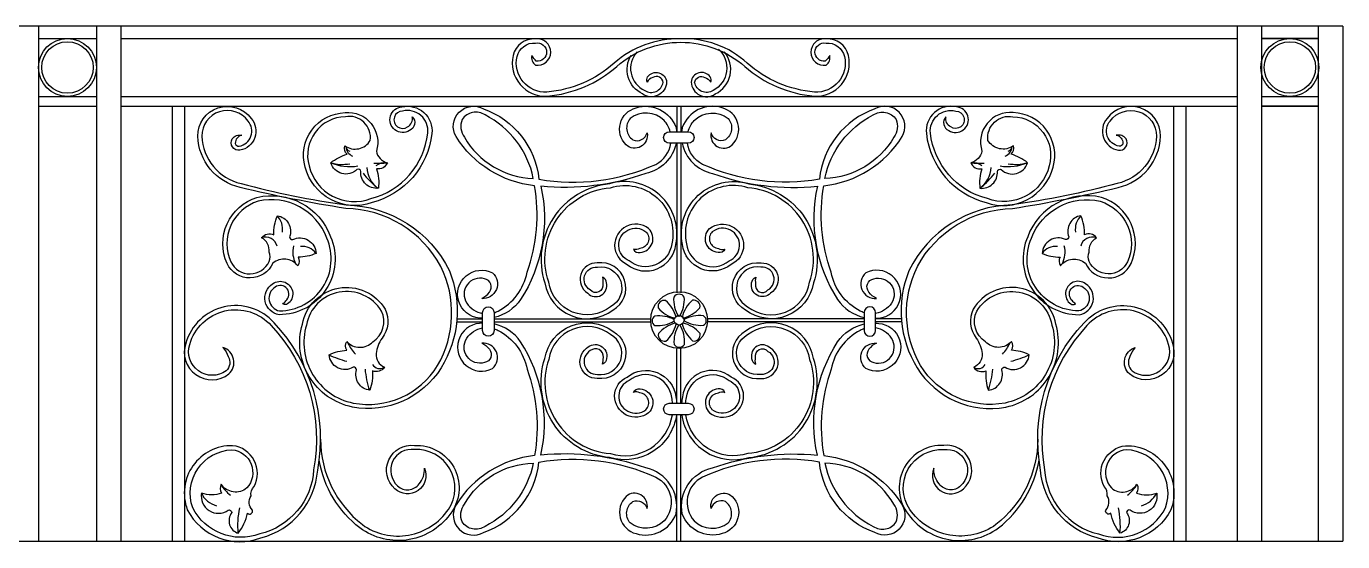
# Model space of a CAD drawing. Header units: metres. Extents: x 360 to 4391, y 503 to 1304.
# Drawn here: x 2345 to 4391, y 503 to 1304 of the extents above; entities that cross this region are included whole.
import ezdxf

# ---------------------------------------------------------------- set-up
doc = ezdxf.new("R2010")
doc.units = ezdxf.units.M
for name, color, linetype in [('3', 3, 'Continuous'), ('4', 4, 'Continuous'), ('7', 7, 'Continuous')]:
    doc.layers.add(name, color=color, linetype=linetype)

msp = doc.modelspace()

# ---------------------------------------------------------------- linework, layer by layer
at = {"layer": '3'}
for points in [[(3360.01, 853.25, 0.16), (3367.31, 883.37, 0.55), (3351, 883.37, 0.16), (3358.31, 853.25)], [(3354.52, 851.51, 0.16), (3338.38, 877.98, 0.55), (3326.85, 866.44, 0.16), (3353.31, 850.31)], [(3365.12, 850.59, 0.16), (3391.58, 866.73, 0.55), (3380.05, 878.26, 0.16), (3363.92, 851.8)], [(3351.86, 848.09, 0.16), (3321.74, 853.71, 0.62), (3321.74, 839.09, 0.16), (3351.86, 846.39)], [(3353.6, 842.6, 0.16), (3327.13, 826.47, 0.55), (3338.67, 814.94, 0.16), (3354.8, 841.4)], [(3358.71, 839.95, 0.16), (3351.4, 809.83, 0.55), (3367.71, 809.83, 0.16), (3360.41, 839.95)], [(3364.2, 841.68, 0.16), (3380.33, 815.22, 0.55), (3391.86, 826.75, 0.16), (3365.4, 842.89)], [(3366.85, 846.79, 0.16), (3396.97, 839.49, 0.62), (3396.97, 854.11, 0.16), (3366.85, 848.49)]]:
    msp.add_lwpolyline(points, format="xyb", dxfattribs=at)
for centre, radius in [((2408.76, 1240.18), 45), ((2408.76, 1240.18), 40), ((4308.55, 1240.18), 45), ((4308.55, 1240.18), 40), ((3359.36, 847.44), 7.57)]:
    msp.add_circle(centre, radius, dxfattribs=at)
for centre, radius, start, end in [((2849.66, 1118.03), 8.41, 186.31, 255.11), ((2859.73, 1118.91), 18.51, 185.58, 245.19), ((3858.42, 1118.91), 18.51, 294.81, 354.42), ((3868.49, 1118.03), 8.41, 284.89, 353.69), ((2835.55, 1153.13), 63.62, 253.38, 280.83), ((2847.41, 1163.49), 77.4, 247.15, 279.43), ((2915.93, 1086.25), 41.85, 182.04, 233.98), ((2892.78, 1174.66), 83.44, 264.5, 278.68), ((2901.82, 1070.86), 21.27, 83.56, 130.07), ((3825.37, 1174.66), 83.44, 261.32, 275.5), ((3816.33, 1070.86), 21.27, 49.93, 96.44), ((3802.22, 1086.25), 41.85, 306.02, 357.96), ((3870.74, 1163.49), 77.4, 260.57, 292.85), ((3882.6, 1153.13), 63.62, 259.17, 286.62), ((2986.93, 1170.14), 151.74, 218.43, 230.31), ((3731.22, 1170.14), 151.74, 309.69, 321.57), ((2713.65, 988.97), 29.49, 350.88, 45.02), ((4004.5, 988.97), 29.49, 134.98, 189.12), ((2716.61, 958.13), 18.57, 13.57, 110.85), ((2797.35, 953.25), 38.42, 165.13, 208.52), ((2774.25, 937.78), 24.33, 33.35, 98.1), ((3943.9, 937.78), 24.33, 81.9, 146.65), ((3920.8, 953.25), 38.42, 331.48, 14.87), ((4001.54, 958.13), 18.57, 69.15, 166.43), ((2904.18, 839.62), 65.7, 204.87, 223.12), ((3813.97, 839.62), 65.7, 316.88, 335.13), ((2880.33, 930.27), 151.42, 244.39, 255.78), ((2893.94, 784.68), 12.52, 209.51, 302.51), ((3824.21, 784.68), 12.52, 237.49, 330.49), ((3837.82, 930.27), 151.42, 284.22, 295.61), ((3019.97, 785.62), 149.49, 185.6, 198.39), ((3698.18, 785.62), 149.49, 341.61, 354.4), ((2650.1, 594.79), 37.07, 205.58, 254.78), ((2692.63, 617.01), 51.61, 208.61, 233.74), ((4025.52, 617.01), 51.61, 306.26, 331.39), ((4068.05, 594.79), 37.07, 285.22, 334.42), ((2793.96, 528.43), 120.85, 167.01, 185.81), ((3924.19, 528.43), 120.85, 354.19, 12.99)]:
    msp.add_arc(centre, radius, start, end, dxfattribs=at)
at = {"layer": '4'}
for p, q in [((2363.76, 1285.18), (2453.76, 1285.18)), ((2491.6, 1285.18), (4226.55, 1285.18)), ((4264.4, 1285.18), (4352.7, 1285.18)), ((2363.76, 1195.18), (2453.76, 1195.18)), ((2491.6, 1195.18), (4226.55, 1195.18)), ((2363.76, 1180.04), (2453.76, 1180.04)), ((2491.6, 1180.04), (4226.55, 1180.04)), ((425.27, 504.1), (4390.55, 504.1))]:
    msp.add_line(p, q, dxfattribs=at)
for points in [[(4390.55, 1304.1), (2491.6, 1304.1), (425.27, 1304.1)], [(2363.76, 1304.1), (2363.76, 504.1)], [(2453.76, 1304.1), (2453.76, 504.1)], [(2491.6, 1304.1), (2491.6, 504.1)], [(4226.55, 1304.1), (4226.55, 504.1)], [(4264.4, 1304.1), (4264.4, 504.1)], [(4352.7, 1304.1), (4352.7, 504.1)], [(4390.55, 1304.1), (4390.55, 504.1)]]:
    msp.add_lwpolyline(points, dxfattribs=at)
for points in [[(3071.78, 858.97, 0.05), (3078.09, 861.66, 0.23), (3123.04, 921.85, 0.13), (3134.66, 1056.26, -0.23), (3012.71, 1132.65, -0.77), (3055.33, 1175.73, -0.29), (3141.44, 1066.38, 0.15), (3323, 1089.61, 0.24), (3346.5, 1122.5)], [(3283.05, 1160.88, 0.44), (3287.55, 1127.56, 0.45), (3309.58, 1138.57, -0.73), (3276.89, 1119.9, -0.58), (3292.46, 1177.49, -0.4), (3354.5, 1146.98, -0.03), (3355.5, 1140.34)], [(3345.45, 1140.34, 0.11), (3336.15, 1157.82, 0.37), (3283.05, 1160.88)], [(3435.67, 1160.88, -0.44), (3431.16, 1127.56, -0.45), (3409.13, 1138.57, 0.73), (3441.83, 1119.9, 0.58), (3426.26, 1177.49, 0.4), (3364.21, 1146.98, 0.03), (3363.21, 1140.34)], [(3646.94, 858.97, -0.05), (3640.62, 861.66, -0.23), (3595.68, 921.85, -0.13), (3584.06, 1056.26, 0.23), (3706, 1132.65, 0.77), (3663.38, 1175.73, 0.29), (3577.28, 1066.38, -0.15), (3395.72, 1089.61, -0.24), (3372.21, 1122.5)], [(3373.27, 1140.34, -0.11), (3382.57, 1157.82, -0.37), (3435.67, 1160.88)], [(3354.53, 1122.5, -0.3), (3307.38, 1075.33, -0.11), (3144.5, 1055.54, -0.2), (3113.04, 879.37, -0.19), (3071.78, 851.68)], [(3364.19, 1122.5, 0.3), (3411.34, 1075.33, 0.11), (3574.21, 1055.54, 0.2), (3605.68, 879.37, 0.19), (3646.94, 851.68)], [(3053.94, 850.33, -0.02), (3049.12, 850.79, -1.22), (3069.38, 920.88, -0.73), (3052.48, 881.34, 0.13), (3064.52, 891, 0.58), (3056.86, 911.71, 0.7), (3029.4, 873.98, 0.21), (3053.94, 857.78)], [(3664.78, 850.33, 0.02), (3669.59, 850.79, 1.22), (3649.34, 920.88, 0.73), (3666.24, 881.34, -0.13), (3654.19, 891, -0.58), (3661.86, 911.71, -0.7), (3689.32, 873.98, -0.21), (3664.78, 857.78)], [(3053.94, 842.87, 0.02), (3049.12, 842.41, 1.22), (3069.38, 772.31, 0.73), (3052.48, 811.85, -0.13), (3064.52, 802.2, -0.58), (3056.86, 781.48, -0.7), (3029.4, 819.21, -0.21), (3053.94, 835.42)], [(3283.05, 532.31, -0.44), (3287.55, 565.64, -0.45), (3309.58, 554.63, 0.73), (3276.89, 573.3, 0.58), (3292.46, 515.7, 0.4), (3354.5, 546.21, 0.41), (3307.38, 617.87, 0.11), (3144.5, 637.65, 0.2), (3113.04, 813.82, 0.19), (3071.78, 841.51)], [(3435.67, 532.31, 0.44), (3431.16, 565.64, 0.45), (3409.13, 554.63, -0.73), (3441.83, 573.3, -0.58), (3426.26, 515.7, -0.4), (3364.21, 546.21, -0.41), (3411.34, 617.87, -0.11), (3574.21, 637.65, -0.2), (3605.68, 813.82, -0.19), (3646.94, 841.51)], [(3664.78, 842.87, -0.02), (3669.59, 842.41, -1.22), (3649.34, 772.31, -0.73), (3666.24, 811.85, 0.13), (3654.19, 802.2, 0.58), (3661.86, 781.48, 0.7), (3689.32, 819.21, 0.21), (3664.78, 835.42)], [(3071.78, 834.22, -0.05), (3078.09, 831.53, -0.23), (3123.04, 771.34, -0.13), (3134.66, 636.94, 0.23), (3012.71, 560.54, 0.77), (3055.33, 517.47, 0.29), (3141.44, 626.82, -0.15), (3323, 603.58, -0.49), (3336.15, 535.38, -0.37), (3283.05, 532.31)], [(3646.94, 834.22, 0.05), (3640.62, 831.53, 0.23), (3595.68, 771.34, 0.13), (3584.06, 636.94, -0.23), (3706, 560.54, -0.77), (3663.38, 517.47, -0.29), (3577.28, 626.82, 0.15), (3395.72, 603.58, 0.49), (3382.57, 535.38, 0.37), (3435.67, 532.31)]]:
    msp.add_lwpolyline(points, format="xyb", dxfattribs=at)
for points in [[(3025.65, 1131.84, 0.26), (3132.74, 1067.78, 0.23), (3057.76, 1166.29, 0.42), (3022.09, 1159.31, 0.26)], [(3693.07, 1131.84, -0.26), (3585.98, 1067.78, -0.23), (3660.95, 1166.29, -0.42), (3696.63, 1159.31, -0.26)], [(3362.23, 1122.5), (3344.07, 1122.5, -1), (3344.07, 1140.34), (3359.01, 1140.34), (3373.61, 1140.34, -1), (3373.61, 1122.5)], [(3053.94, 842.7), (3053.94, 859.17, -1), (3071.78, 859.17), (3071.78, 845.92), (3071.78, 831.32, -1), (3053.94, 831.32)], [(3664.78, 842.7), (3664.78, 859.17, 1), (3646.94, 859.17), (3646.94, 845.92), (3646.94, 831.32, 1), (3664.78, 831.32)], [(3362.23, 700.51), (3344.07, 700.51, -1), (3344.07, 718.35), (3359.01, 718.35), (3373.61, 718.35, -1), (3373.61, 700.51)], [(3025.65, 561.35, -0.26), (3132.74, 625.42, -0.23), (3057.76, 526.91, -0.42), (3022.09, 533.88, -0.26)], [(3693.07, 561.35, 0.26), (3585.98, 625.42, 0.23), (3660.95, 526.91, 0.42), (3696.63, 533.88, 0.26)]]:
    msp.add_lwpolyline(points, format="xyb", close=True, dxfattribs=at)
msp.add_circle((3359.36, 847.44), 44.15, dxfattribs=at)
at = {"layer": '7'}
for p, q in [((4352.7, 1285.18), (4264.4, 1285.18)), ((4264.4, 1195.18), (4352.7, 1195.18)), ((3355.92, 1180.04), (3355.92, 1140.34)), ((3362.23, 1180.04), (3362.23, 1140.34)), ((4352.7, 1180.04), (4264.4, 1180.04)), ((4264.4, 1180.04), (4352.7, 1180.04)), ((3355.92, 1122.5), (3355.92, 889.77)), ((3362.23, 1122.5), (3362.23, 889.81)), ((3013.87, 849.6), (3053.94, 849.6)), ((3013.87, 844.98), (3053.94, 844.98)), ((3071.78, 849.6), (3315.37, 849.6)), ((3071.78, 844.98), (3315.27, 844.98)), ((3646.94, 849.6), (3403.34, 849.6)), ((3646.94, 844.98), (3403.44, 844.98)), ((3704.85, 849.6), (3664.78, 849.6)), ((3704.85, 844.98), (3664.78, 844.98)), ((3355.92, 718.35), (3355.92, 803.02)), ((3362.23, 718.35), (3362.23, 802.98)), ((3355.92, 504.1), (3355.92, 700.51)), ((3362.23, 504.1), (3362.23, 700.51))]:
    msp.add_line(p, q, dxfattribs=at)
for points in [[(3361.16, 1284.53, 0.19), (3258.49, 1246.75, -0.16), (3153.96, 1201.9, -0.5), (3107.47, 1257.2, -0.37), (3136.21, 1278.17, -0.46), (3153.47, 1263.93, -0.45), (3137.4, 1250.04, -0.07), (3130.41, 1258.84, 0.3), (3135.97, 1243.9, 0.46), (3159.78, 1263.85, 0.45), (3135.97, 1284.52, 0.37), (3101.31, 1258.58, 0.5), (3154.51, 1195.62, 0.16), (3262.51, 1241.88, -0.18), (3361.91, 1279.39, -0.18), (3461.31, 1241.88, 0.16), (3569.31, 1195.62, 0.5), (3622.5, 1258.58, 0.37), (3587.85, 1284.52, 0.45), (3564.04, 1263.85, 0.46), (3587.85, 1243.9, 0.3), (3593.4, 1258.84, -0.07), (3586.42, 1250.04, -0.45), (3570.35, 1263.93, -0.46), (3587.61, 1278.17, -0.37), (3616.35, 1257.2, -0.5), (3569.86, 1201.9, -0.16), (3465.32, 1246.75, 0.2)], [(2679.95, 1134.78, 0.38), (2669.6, 1122.06, 0.39), (2675.77, 1117.74, 0.58), (2689.39, 1156.93, 0.73), (2617.52, 1133.37, 0.34), (2678.48, 1059.79, 0.03), (2842, 1026.54, -0.28), (3002.26, 924.17, -0.24), (2989.29, 773.23, -0.31), (2851.7, 712.39, -0.44), (2773.96, 841.31, -0.69), (2902.39, 864.51, -0.28), (2897.74, 819.3, 0.13), (2888.57, 795.58, 0.31), (2901.23, 774.12, -0.37), (2882.72, 768.75, -0.11), (2878.68, 738.47, -0.47), (2858.04, 770.07, 0.53), (2852.74, 774.16, -0.56), (2815.44, 793.73, -0.09), (2842.99, 800.87, -0.28), (2842.72, 814.37, 0.44), (2883.09, 813.8, 0.38), (2896.82, 861.51, 0.69), (2780.11, 839.87, 0.44), (2852.86, 718.59, 0.31), (2984.05, 776.75, 0.25), (2989.02, 930.91, 0.27), (2841.23, 1021.04, -0.02), (2677.13, 1053.63, -0.34), (2611.21, 1133.22, -0.73), (2694.35, 1160.84, -0.58), (2676.79, 1111.51, -0.63), (2664.78, 1129.2, -0.29)], [(4038.76, 1134.78, -0.38), (4049.12, 1122.06, -0.39), (4042.95, 1117.74, -0.58), (4029.32, 1156.93, -0.73), (4101.2, 1133.37, -0.34), (4040.24, 1059.79, -0.03), (3876.71, 1026.54, 0.28), (3716.45, 924.17, 0.24), (3729.43, 773.23, 0.31), (3867.02, 712.39, 0.44), (3944.76, 841.31, 0.69), (3816.33, 864.51, 0.28), (3820.98, 819.3, -0.13), (3830.15, 795.58, -0.31), (3817.48, 774.12, 0.37), (3836, 768.75, 0.11), (3840.04, 738.47, 0.47), (3860.67, 770.07, -0.53), (3865.98, 774.16, 0.56), (3903.28, 793.73, 0.09), (3875.72, 800.87, 0.28), (3876, 814.37, -0.44), (3835.62, 813.8, -0.38), (3821.89, 861.51, -0.69), (3938.61, 839.87, -0.44), (3865.85, 718.59, -0.31), (3734.66, 776.75, -0.25), (3729.7, 930.91, -0.27), (3877.49, 1021.04, 0.02), (4041.59, 1053.63, 0.34), (4107.5, 1133.22, 0.73), (4024.37, 1160.84, 0.58), (4041.93, 1111.51, 0.63), (4053.94, 1129.2, 0.29)], [(2743.46, 872.44, 0.04), (2747.95, 877.32, 0.98), (2731.32, 898.71, 0.68), (2738.2, 861.86, 0.54), (2811.83, 974.81, 0.38), (2704.89, 1032.11, 0.45), (2662.71, 937.95, 0.64), (2722.2, 938.75, 0.2), (2722.02, 953.35, 0.31), (2710.56, 975.49, -0.37), (2729.35, 979.82, -0.11), (2735.06, 1009.83, -0.47), (2753.91, 977.13, 0.53), (2758.98, 972.76, -0.54), (2795.14, 951.15, -0.11), (2767.23, 945.55, -0.28), (2766.76, 932.05, 0.42), (2727.97, 936.19, -0.64), (2656.98, 935.31, -0.45), (2703.18, 1038.18, -0.38), (2817.7, 977.14, -0.54), (2737.72, 855.84, -0.69), (2727.65, 903.84, -1.01), (2750.88, 872.6, -0.23)], [(3975.26, 872.44, -0.04), (3970.77, 877.32, -0.98), (3987.39, 898.71, -0.68), (3980.51, 861.86, -0.54), (3906.88, 974.81, -0.38), (4013.82, 1032.11, -0.45), (4056, 937.95, -0.64), (3996.51, 938.75, -0.2), (3996.7, 953.35, -0.31), (4008.15, 975.49, 0.37), (3989.37, 979.82, 0.11), (3983.66, 1009.83, 0.47), (3964.81, 977.13, -0.53), (3959.73, 972.76, 0.54), (3923.57, 951.15, 0.11), (3951.48, 945.55, 0.28), (3951.96, 932.05, -0.42), (3990.74, 936.19, 0.64), (4061.73, 935.31, 0.45), (4015.53, 1038.18, 0.38), (3901.02, 977.14, 0.54), (3981, 855.84, 0.69), (3991.07, 903.84, 1.01), (3967.84, 872.6, 0.23)], [(2658.68, 790.75, -0.35), (2655.44, 768.62, -0.72), (2598.71, 809.75, -0.59), (2725.51, 838.93, -0.24), (2791.38, 614.92, -0.33), (2707.62, 515.16, -0.38), (2603.36, 555.92, -0.5), (2664.21, 646.14, -0.62), (2687.43, 586.59, -0.45), (2647.88, 592.3, 0.28), (2648.39, 578.81, -0.18), (2617.22, 578.79, 0.68), (2658.59, 552.27, -0.53), (2663.97, 548.28, 0.52), (2674.3, 516.2, 0.1), (2688.66, 547.38, 0.8), (2696.24, 552.23, -0.34), (2694.05, 574.31, -0.23), (2698.84, 588.84, 0.53), (2665.44, 652.33, 0.53), (2595, 552.85, 0.38), (2709.5, 509.13, 0.32), (2797.65, 614.14, 0.24), (2730.15, 843.2, 0.59), (2592.72, 811.76, 0.75), (2659.59, 763.87, 0.58), (2650.46, 804.83, -0.1)], [(4060.03, 790.75, 0.35), (4063.28, 768.62, 0.72), (4120.01, 809.75, 0.59), (3993.21, 838.93, 0.24), (3927.33, 614.92, 0.33), (4011.09, 515.16, 0.38), (4115.35, 555.92, 0.5), (4054.5, 646.14, 0.62), (4031.29, 586.59, 0.45), (4070.83, 592.3, -0.28), (4070.33, 578.81, 0.18), (4101.49, 578.79, -0.68), (4060.12, 552.27, 0.53), (4054.74, 548.28, -0.52), (4044.42, 516.2, -0.1), (4030.05, 547.38, -0.8), (4022.48, 552.23, 0.34), (4024.66, 574.31, 0.23), (4019.88, 588.84, -0.53), (4053.27, 652.33, -0.53), (4123.72, 552.85, -0.38), (4009.22, 509.13, -0.32), (3921.06, 614.14, -0.24), (3988.56, 843.2, -0.59), (4125.99, 811.76, -0.75), (4059.12, 763.87, -0.58), (4068.26, 804.83, 0.1)]]:
    msp.add_lwpolyline(points, format="xyb", close=True, dxfattribs=at)
for points in [[(3420.66, 1268.45, -0.52), (3412.13, 1204.28, -0.53), (3383.48, 1216.91, -0.54), (3399.36, 1224.68, -0.16), (3408.58, 1217.53, 0.21), (3407.58, 1225.44, 0.71), (3378.1, 1217.34, 0.59), (3415.52, 1198.96, 0.49), (3429.52, 1264.48)], [(3293.98, 1264.33, 0.51), (3305.87, 1204.28, 0.53), (3334.52, 1216.91, 0.54), (3318.64, 1224.68, 0.16), (3309.42, 1217.53, -0.21), (3310.43, 1225.44, -0.71), (3339.91, 1217.34, -0.59), (3302.49, 1198.96, -0.44), (3284.73, 1259.39)], [(2858.64, 1081.41, -0.56), (2817.92, 1092.17, -0.09), (2843.19, 1105.27, -0.28), (2839.92, 1118.37, 0.44), (2879.4, 1126.81, 0.51), (2840.61, 1163.64, 0.49), (2784.25, 1087.05, 0.45), (2880.39, 1036.26, 0.31), (2968.85, 1138.23, 0.52), (2929.55, 1172.36, 1.35), (2937.28, 1147.79, 0.33), (2944.72, 1163.64, -0.53), (2940.29, 1142.25, -1.29), (2928.56, 1178.79, -0.52), (2975.1, 1137.34, -0.31), (2882.27, 1030.23, -0.44), (2778.16, 1085.43, -0.49), (2840.21, 1169.94, -0.54), (2888.8, 1110.27, 0.31), (2905.93, 1092.17, -0.37), (2889.08, 1082.81, -0.11), (2891.89, 1052.4, -0.47), (2864.73, 1078.6, 0.53), (2858.64, 1081.41)], [(3860.07, 1081.41, 0.56), (3900.79, 1092.17, 0.09), (3875.52, 1105.27, 0.28), (3878.8, 1118.37, -0.44), (3839.31, 1126.81, -0.51), (3878.11, 1163.64, -0.49), (3934.46, 1087.05, -0.45), (3838.33, 1036.26, -0.31), (3749.86, 1138.23, -0.52), (3789.17, 1172.36, -1.35), (3781.43, 1147.79, -0.33), (3774, 1163.64, 0.53), (3778.42, 1142.25, 1.29), (3790.15, 1178.79, 0.52), (3743.62, 1137.34, 0.31), (3836.45, 1030.23, 0.44), (3940.56, 1085.43, 0.49), (3878.51, 1169.94, 0.54), (3829.91, 1110.27, -0.31), (3812.78, 1092.17, 0.37), (3829.64, 1082.81, 0.11), (3826.83, 1052.4, 0.47), (3853.98, 1078.6, -0.53), (3860.07, 1081.41)], [(3240.36, 914.11, -0.11), (3240.53, 903.95, -0.8), (3221.32, 894.34, -0.8), (3232.3, 930.02, -0.84), (3252.89, 868.27, -0.57), (3156.72, 906.74, -0.49), (3252.53, 1053.14, -0.58), (3347.9, 966.15, -0.59), (3281.74, 939.63, -1.14), (3307.82, 984.91, -0.64), (3298.2, 958.84, -0.22), (3288.36, 957.98, 0.38), (3298.72, 952.55, 0.65), (3311.98, 989.67, 1.13), (3278.43, 934.19, 0.59), (3354.13, 965.1, 0.57), (3251.3, 1059.36, 0.48), (3150.57, 905.22, 0.56), (3256.33, 862.96, 0.83), (3232.04, 936.36, 0.77), (3217.23, 889.44, 0.77), (3246.66, 905.47, 0.29), (3240.36, 914.11)], [(3478.35, 914.11, 0.11), (3478.18, 903.95, 0.8), (3497.4, 894.34, 0.8), (3486.42, 930.02, 0.84), (3465.82, 868.27, 0.57), (3562, 906.74, 0.49), (3466.19, 1053.14, 0.58), (3370.81, 966.15, 0.59), (3436.98, 939.63, 1.14), (3410.89, 984.91, 0.64), (3420.51, 958.84, 0.22), (3430.36, 957.98, -0.38), (3420, 952.55, -0.65), (3406.74, 989.67, -1.13), (3440.28, 934.19, -0.59), (3364.58, 965.1, -0.57), (3467.42, 1059.36, -0.48), (3568.14, 905.22, -0.56), (3462.39, 862.96, -0.83), (3486.68, 936.36, -0.77), (3501.49, 889.44, -0.77), (3472.06, 905.47, -0.29), (3478.35, 914.11)], [(3355.22, 700.51, -0.46), (3251.3, 633.83, -0.48), (3150.57, 787.98, -0.56), (3256.33, 830.24, -0.83), (3232.04, 756.84, -0.73), (3215.64, 803.75, -0.76), (3246.66, 787.73, -0.29), (3240.36, 779.09)], [(3363.5, 700.51, 0.46), (3467.42, 633.83, 0.48), (3568.14, 787.98, 0.56), (3462.39, 830.24, 0.83), (3486.68, 756.84, 0.77), (3501.49, 803.75, 0.77), (3472.06, 787.73, 0.29), (3478.35, 779.09)], [(3240.36, 779.09, 0.01), (3241.61, 789.25, 0.68), (3221.32, 800.11, 0.78), (3232.3, 763.18, 0.84), (3252.89, 824.92, 0.57), (3156.72, 786.46, 0.49), (3252.53, 640.05, 0.46), (3348.85, 700.51)], [(3478.35, 779.09, -0.11), (3478.18, 789.25, -0.8), (3497.4, 798.86, -0.8), (3486.42, 763.18, -0.84), (3465.82, 824.92, -0.57), (3562, 786.46, -0.49), (3466.19, 640.05, -0.46), (3369.87, 700.51)], [(3349.27, 718.35, 0.03), (3347.9, 727.04, 0.59), (3281.74, 753.57, 1.14), (3307.82, 708.28, 0.64), (3298.2, 734.36, 0.22), (3288.36, 735.21, -0.38), (3298.72, 740.65, -0.65), (3311.98, 703.52, -1.13), (3278.43, 759.01, -0.59), (3354.13, 728.09, -0.03), (3355.6, 718.35)], [(3369.45, 718.35, -0.03), (3370.81, 727.04, -0.59), (3436.98, 753.57, -1.14), (3410.89, 708.28, -0.64), (3420.51, 734.36, -0.22), (3430.36, 735.21, 0.38), (3420, 740.65, 0.65), (3406.74, 703.52, 1.13), (3440.28, 759.01, 0.59), (3364.58, 728.09, 0.03), (3363.11, 718.35)], [(2802, 662.4, 0.23), (2867.04, 529.63, 0.42), (3000.85, 553.35, 0.62), (2948.01, 646.28, 0.74), (2921.92, 590.01, 0.46), (2955.19, 592.92, 0.21), (2963.41, 617.21, -0.82), (2917.64, 585.38, -0.74), (2948.18, 652.62, -0.62), (3005.97, 549.66, -0.43), (2863.23, 524.6, -0.19), (2800.05, 629.83)], [(3916.72, 662.4, -0.23), (3851.67, 529.63, -0.42), (3717.87, 553.35, -0.62), (3770.71, 646.28, -0.74), (3796.79, 590.01, -0.46), (3763.53, 592.92, -0.21), (3755.3, 617.21, 0.82), (3801.07, 585.38, 0.74), (3770.53, 652.62, 0.62), (3712.75, 549.66, 0.43), (3855.48, 524.6, 0.19), (3918.67, 629.83)]]:
    msp.add_lwpolyline(points, format="xyb", dxfattribs=at)
for points in [[(2571.6, 1180.04), (2571.6, 504.1)], [(2590.53, 1180.04), (2590.53, 504.1)], [(4127.62, 1180.04), (4127.62, 504.1)], [(4146.55, 1180.04), (4146.55, 504.1)]]:
    msp.add_lwpolyline(points, dxfattribs=at)

doc.saveas('drawing.dxf')
